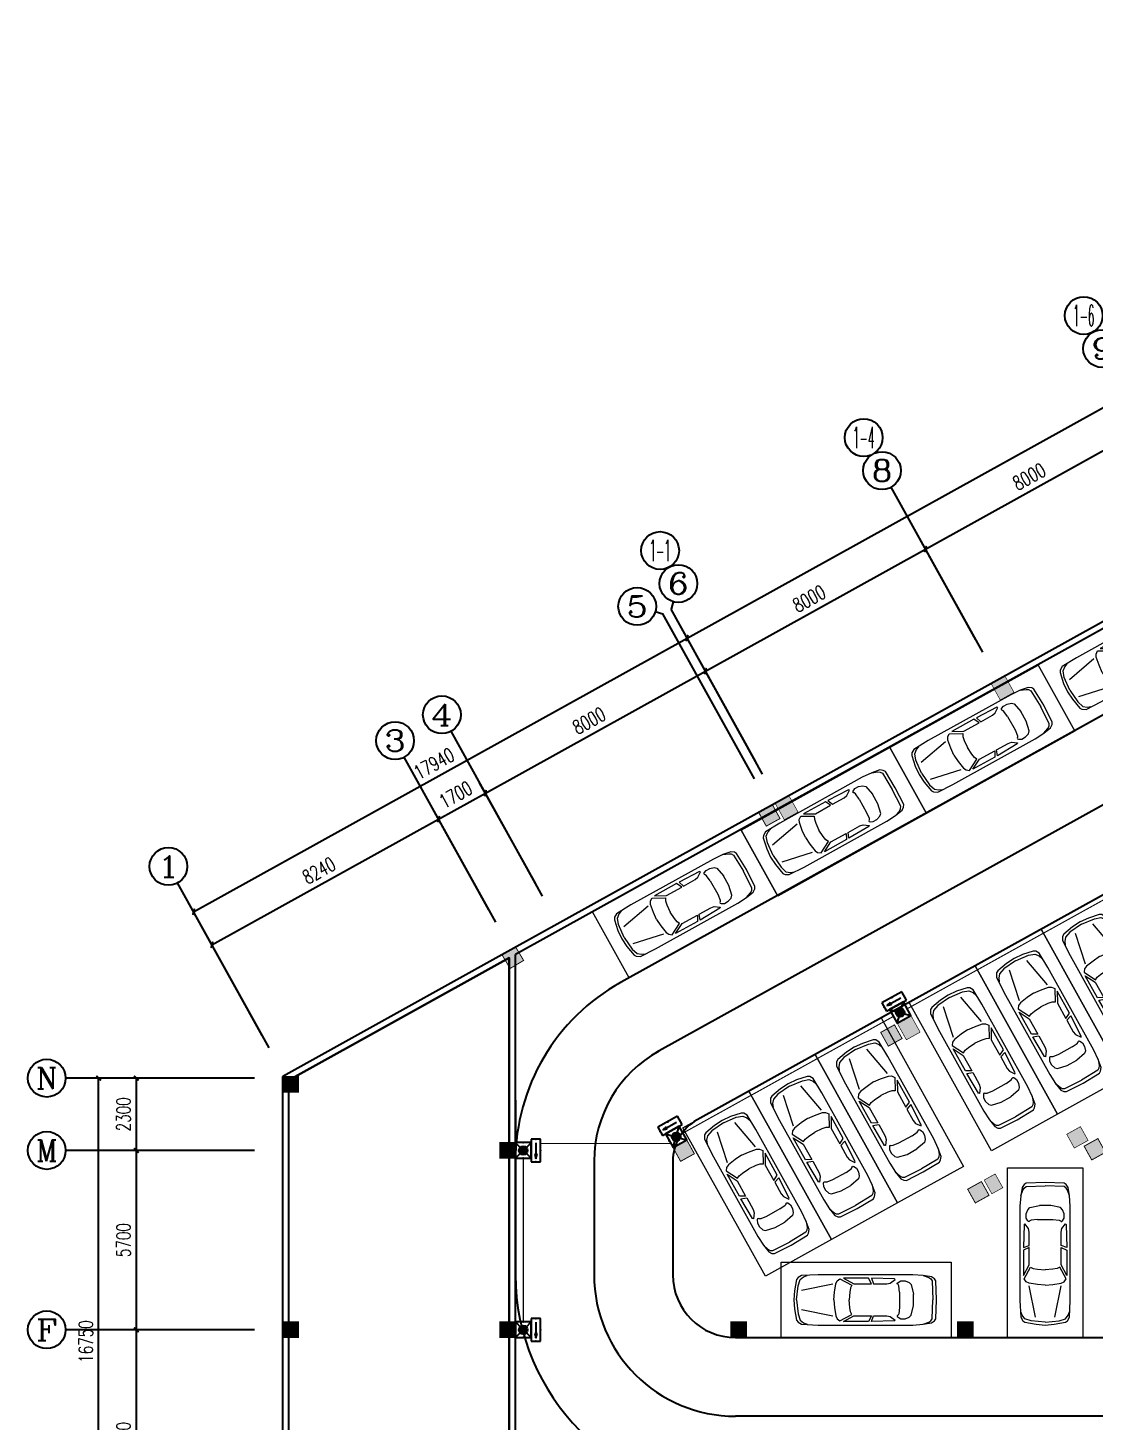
# Model space of a CAD drawing. Extents: x -6243262 to 3079315, y -2914302 to 172723.
# Drawn here: x -2065334 to -2031438, y -992274 to -947974 of the extents above; entities that cross this region are included whole.
import ezdxf
from ezdxf.enums import TextEntityAlignment as Align

# ---------------------------------------------------------------- set-up
doc = ezdxf.new("R2010")
doc.units = 0
doc.header["$LTSCALE"] = 1000
doc.linetypes.add('DASH', pattern=[0.35, 0.25, -0.1])
for name, color, linetype in [('0-柱2', 6, 'Continuous'), ('0-柱网', 2, 'Continuous'), ('AXIS_TEXT', 7, 'Continuous'), ('EQUIP-应急', 3, 'Continuous'), ('WIRE-应急', 1, 'DASH')]:
    doc.layers.add(name, color=color, linetype=linetype)
doc.layers.add('车位', color=252, linetype='Continuous', lineweight=5)
doc.styles.add('_TCH_AXIS', font='COMPLEX', dxfattribs={"bigfont": 'GBCBIG'})
doc.styles.add('_TCH_DIM_T3', font='SIMPLEX', dxfattribs={"width": 0.705882, "bigfont": 'GBCBIG'})
doc.styles.add('_TEL_DIM', font='SIMPLEX', dxfattribs={"width": 0.8, "height": 3.5, "bigfont": 'HZTXT'})
doc.styles.add('COMPLEX', font='COMPLEX')
doc.dimstyles.new('_TCH_ARCH&&150', dxfattribs={"dimtxt": 446.25, "dimasz": 150, "dimexe": 375, "dimexo": 450, "dimgap": 189.375, "dimtad": 1, "dimdec": 0, "dimzin": 0, "dimdsep": 46, "dimtxsty": '_TCH_DIM_T3', "dimblk": 'ARCHTICK', "dimcen": 0.09, "dimclrt": 7, "dimazin": 2, "dimtfac": 1, "dimtdec": 0, "dimtix": 1, "dimtmove": 2, "dimatfit": 3, "dimfxl": 0, "dimtolj": 1, "dimtzin": 0, "dimarcsym": 0})

# ---------------------------------------------------------------- blocks, each defined once
blk = doc.blocks.new('chewei')
at = {"layer": '车位', "color": 0}
for p, q in [((49201, 155026), (49801, 155049)), ((50401, 155026), (49801, 155049)), ((49023, 154737), (49090, 154915)), ((49090, 154915), (49134, 154982)), ((49134, 154982), (49201, 155026)), ((50467, 154982), (50401, 155026)), ((50512, 154915), (50467, 154982)), ((50578, 154737), (50512, 154915)), ((49201, 154160), (49245, 154293)), ((49245, 154293), (49312, 154360)), ((49312, 154360), (49623, 154426)), ((49623, 154426), (49978, 154426)), ((50290, 154360), (49978, 154426)), ((50356, 154293), (50290, 154360)), ((50401, 154160), (50356, 154293)), ((49134, 153826), (49112, 153093)), ((49156, 153849), (49134, 153826)), ((49267, 153693), (49156, 153849)), ((49201, 154026), (49201, 154160)), ((49245, 153938), (49201, 154026)), ((49267, 153915), (49245, 153938)), ((49290, 153915), (49267, 153915)), ((49312, 153938), (49290, 153915)), ((49356, 153960), (49312, 153938)), ((49556, 153982), (49356, 153960)), ((50045, 153982), (49556, 153982)), ((50045, 153982), (50245, 153960)), ((50245, 153960), (50290, 153938)), ((50290, 153938), (50312, 153915)), ((50312, 153915), (50334, 153915)), ((50334, 153915), (50356, 153938)), ((50334, 153693), (50445, 153849)), ((50356, 153938), (50401, 154026)), ((50401, 154026), (50401, 154160)), ((50445, 153849), (50467, 153826)), ((50467, 153826), (50490, 153093)), ((49290, 153582), (49267, 153693)), ((49290, 153160), (49290, 153582)), ((50312, 153582), (50334, 153693)), ((50312, 153160), (50312, 153582)), ((49112, 153093), (49290, 153160)), ((49290, 153093), (49112, 153004)), ((49112, 153004), (49112, 152204)), ((49290, 152538), (49290, 153093)), ((50490, 153093), (50312, 153160)), ((50312, 153093), (50490, 153004)), ((50312, 152538), (50312, 153093)), ((50490, 153004), (50490, 152204)), ((49112, 152204), (49290, 152538)), ((49134, 152093), (49334, 152471)), ((49334, 152471), (49423, 152427)), ((49423, 152427), (49556, 152404)), ((49556, 152404), (49801, 152382)), ((50045, 152404), (49801, 152382)), ((50178, 152427), (50045, 152404)), ((50267, 152471), (50178, 152427)), ((50467, 152093), (50267, 152471)), ((50490, 152204), (50312, 152538)), ((49201, 152004), (49134, 152093)), ((49290, 151960), (49201, 152004)), ((49556, 151916), (49290, 151960)), ((50045, 151916), (50312, 151960)), ((50312, 151960), (50401, 152004)), ((50401, 152004), (50467, 152093)), ((49490, 150871), (49290, 151871)), ((49801, 151893), (49556, 151916)), ((49801, 151893), (50045, 151916)), ((50112, 150871), (50312, 151871)), ((49067, 150938), (49023, 151049)), ((49156, 150827), (49067, 150938)), ((49356, 150760), (49156, 150827)), ((49801, 150716), (49356, 150760)), ((49801, 150716), (50245, 150760)), ((50245, 150760), (50445, 150827)), ((50445, 150827), (50534, 150938)), ((50534, 150938), (50578, 151049))]:
    blk.add_line(p, q, dxfattribs=at)
for points in [[(48601, 150227), (51001, 150227), (51001, 155627), (48601, 155627)], [(50578, 154737), (50601, 154404), (50601, 151404), (50578, 150871), (50512, 150760), (50445, 150716), (50090, 150649), (49801, 150627), (49512, 150649), (49156, 150716), (49090, 150760), (49023, 150871), (49001, 151404), (49001, 154404), (49023, 154737), (49067, 155004), (49134, 155093), (49201, 155137), (49801, 155160), (50401, 155137), (50467, 155093), (50534, 155004)]]:
    blk.add_lwpolyline(points, close=True, dxfattribs=at)
blk = doc.blocks.new('0-柱2')
at = {"layer": '0-柱2'}
h = blk.add_hatch(color=0, dxfattribs=at)
h.dxf.hatch_style = 1
h.paths.add_polyline_path([(15131, 34999), (15568, 35241), (15811, 34804), (15373, 34562)])
h = blk.add_hatch(color=0, dxfattribs=at)
h.dxf.hatch_style = 1
h.paths.add_polyline_path([(6975, 30467), (7405, 30722), (7660, 30292), (7231, 30037)])
h = blk.add_hatch(color=0, dxfattribs=at)
h.dxf.hatch_style = 1
h.paths.add_polyline_path([(19011, 28003), (19448, 28245), (19691, 27808), (19254, 27566)])
h = blk.add_hatch(color=0, dxfattribs=at)
h.dxf.hatch_style = 1
h.paths.add_polyline_path([(0, 26606), (500, 26606), (500, 26106), (0, 26106)])
h = blk.add_hatch(color=0, dxfattribs=at)
h.dxf.hatch_style = 1
h.paths.add_polyline_path([(6900, 24500), (7400, 24500), (7400, 24000), (6900, 24000)])
h = blk.add_hatch(color=0, dxfattribs=at)
h.dxf.hatch_style = 1
h.paths.add_polyline_path([(12409, 24341), (12846, 24583), (13088, 24146), (12651, 23904)])
h = blk.add_hatch(color=0, dxfattribs=at)
h.dxf.hatch_style = 1
h.paths.add_polyline_path([(25477, 24385), (25915, 24628), (26157, 24191), (25720, 23948)])
h = blk.add_hatch(color=0, dxfattribs=at)
h.dxf.hatch_style = 1
h.paths.add_polyline_path([(21776, 23018), (22213, 23261), (22456, 22824), (22018, 22581)])
h = blk.add_hatch(color=0, dxfattribs=at)
h.dxf.hatch_style = 1
h.paths.add_polyline_path([(0, 18800), (500, 18800), (500, 18300), (0, 18300)])
h = blk.add_hatch(color=0, dxfattribs=at)
h.dxf.hatch_style = 1
h.paths.add_polyline_path([(6900, 18800), (7400, 18800), (7400, 18300), (6900, 18300)])
h = blk.add_hatch(color=0, dxfattribs=at)
h.dxf.hatch_style = 1
h.paths.add_polyline_path([(14250, 18800), (14750, 18800), (14750, 18300), (14250, 18300)])
h = blk.add_hatch(color=0, dxfattribs=at)
h.dxf.hatch_style = 1
h.paths.add_polyline_path([(21450, 18800), (21950, 18800), (21950, 18300), (21450, 18300)])
at = {"layer": '0-柱2', "color": 0, "const_width": 30}
for points in [[(15131, 34999), (15568, 35241), (15811, 34804), (15373, 34562)], [(6975, 30467), (7405, 30722), (7660, 30292), (7231, 30037)], [(19011, 28003), (19448, 28245), (19691, 27808), (19254, 27566)], [(0, 26606), (500, 26606), (500, 26106), (0, 26106)], [(6900, 24500), (7400, 24500), (7400, 24000), (6900, 24000)], [(12409, 24341), (12846, 24583), (13088, 24146), (12651, 23904)], [(25477, 24385), (25915, 24628), (26157, 24191), (25720, 23948)], [(21776, 23018), (22213, 23261), (22456, 22824), (22018, 22581)], [(0, 18800), (500, 18800), (500, 18300), (0, 18300)], [(6900, 18800), (7400, 18800), (7400, 18300), (6900, 18300)], [(14250, 18800), (14750, 18800), (14750, 18300), (14250, 18300)], [(21450, 18800), (21950, 18800), (21950, 18300), (21450, 18300)]]:
    blk.add_lwpolyline(points, close=True, dxfattribs=at)
blk = doc.blocks.new('1#柱网')
at = {"layer": '0-柱网'}
for points in [[(494005, 93967), (494005, 93367), (494505, 93367), (494505, 93967)], [(501855, 93967), (501855, 93367), (502355, 93367), (502355, 93967)], [(494005, 85967), (494005, 85367), (494505, 85367), (494505, 85967)], [(494005, 80267), (494005, 79767), (494405, 79767), (494405, 80267)], [(497005, 80267), (497005, 79767), (497505, 79767), (497505, 80267)]]:
    blk.add_hatch(color=0, dxfattribs=at).paths.add_polyline_path(points)
at = {"layer": '0-柱网', "color": 0, "const_width": 20}
for points in [[(494005, 93967), (494005, 93367), (494505, 93367), (494505, 93967), (494005, 93967)], [(501855, 93967), (501855, 93367), (502355, 93367), (502355, 93967), (501855, 93967)], [(494005, 85967), (494005, 85367), (494505, 85367), (494505, 85967), (494005, 85967)], [(494005, 80267), (494005, 79767), (494405, 79767), (494405, 80267), (494005, 80267)], [(497005, 80267), (497005, 79767), (497505, 79767), (497505, 80267), (497005, 80267)]]:
    blk.add_lwpolyline(points, dxfattribs=at)
blk = doc.blocks.new('_AXISO')
at = {"color": 0}
blk.add_circle((0, 0), 0.5, dxfattribs=at)
at = {"layer": 'AXIS_TEXT', "color": 0, "style": 'COMPLEX', "width": 1.041667}
blk.add_attdef('A', text='', height=0.56, dxfattribs=at).set_placement((-0.25, -0.28), (0.25, -0.28), align=Align.FIT)
blk = doc.blocks.new('_ArchTick')
at = {"color": 0, "linetype": 'ByBlock', "const_width": 0.4}
blk.add_lwpolyline([(-0.5, -0.5), (0.5, 0.5)], dxfattribs=at)
blk = doc.blocks.new('*D588')
at = {"layer": '0-柱网', "color": 0, "lineweight": -2, "transparency": 16777216}
for p, q in [((1319124, -1167682), (1314249, -1167682)), ((1314624, -1184432), (1314624, -1167682)), ((1319124, -1184432), (1314249, -1184432))]:
    blk.add_line(p, q, dxfattribs=at)
at = {"layer": 'Defpoints', "color": 0, "transparency": 16777216}
for p in [(1314624, -1167682), (1319574, -1167682), (1319574, -1184432)]:
    blk.add_point(p, dxfattribs=at)
at = {"layer": '0-柱网', "color": 0, "lineweight": -2, "transparency": 16777216, "xscale": 150, "yscale": 150, "zscale": 150}
for p, rotation in [((1314624, -1167682), 90), ((1314624, -1184432), 270)]:
    blk.add_blockref('_ArchTick', p, dxfattribs=dict(at, rotation=rotation))
at = {"layer": '0-柱网', "color": 7, "transparency": 16777216, "insert": (1314212, -1176057), "char_height": 446.2, "attachment_point": 5, "rotation": 90, "style": '_TCH_DIM_T3'}
blk.add_mtext('\\A1;16750', dxfattribs=at)
blk = doc.blocks.new('*D593')
at = {"layer": '0-柱网', "color": 0, "lineweight": -2, "transparency": 16777216}
for p, q in [((1319124, -1175682), (1315449, -1175682)), ((1315824, -1182632), (1315824, -1175682)), ((1319124, -1182632), (1315449, -1182632))]:
    blk.add_line(p, q, dxfattribs=at)
at = {"layer": 'Defpoints', "color": 0, "transparency": 16777216}
for p in [(1315824, -1175682), (1319574, -1175682), (1319574, -1182632)]:
    blk.add_point(p, dxfattribs=at)
at = {"layer": '0-柱网', "color": 0, "lineweight": -2, "transparency": 16777216, "xscale": 150, "yscale": 150, "zscale": 150}
for p, rotation in [((1315824, -1175682), 90), ((1315824, -1182632), 270)]:
    blk.add_blockref('_ArchTick', p, dxfattribs=dict(at, rotation=rotation))
at = {"layer": '0-柱网', "color": 7, "transparency": 16777216, "insert": (1315412, -1179157), "char_height": 446.2, "attachment_point": 5, "rotation": 90, "style": '_TCH_DIM_T3'}
blk.add_mtext('\\A1;6950', dxfattribs=at)
blk = doc.blocks.new('*D594')
at = {"layer": '0-柱网', "color": 0, "lineweight": -2, "transparency": 16777216}
for p, q in [((1319124, -1169982), (1315449, -1169982)), ((1315824, -1175682), (1315824, -1169982)), ((1319124, -1175682), (1315449, -1175682))]:
    blk.add_line(p, q, dxfattribs=at)
at = {"layer": 'Defpoints', "color": 0, "transparency": 16777216}
for p in [(1315824, -1169982), (1319574, -1169982), (1319574, -1175682)]:
    blk.add_point(p, dxfattribs=at)
at = {"layer": '0-柱网', "color": 0, "lineweight": -2, "transparency": 16777216, "xscale": 150, "yscale": 150, "zscale": 150}
for p, rotation in [((1315824, -1169982), 90), ((1315824, -1175682), 270)]:
    blk.add_blockref('_ArchTick', p, dxfattribs=dict(at, rotation=rotation))
at = {"layer": '0-柱网', "color": 7, "transparency": 16777216, "insert": (1315412, -1172832), "char_height": 446.2, "attachment_point": 5, "rotation": 90, "style": '_TCH_DIM_T3'}
blk.add_mtext('\\A1;5700', dxfattribs=at)
blk = doc.blocks.new('*D595')
at = {"layer": '0-柱网', "color": 0, "lineweight": -2, "transparency": 16777216}
for p, q in [((1319124, -1167682), (1315449, -1167682)), ((1315824, -1169982), (1315824, -1167682)), ((1319124, -1169982), (1315449, -1169982))]:
    blk.add_line(p, q, dxfattribs=at)
at = {"layer": 'Defpoints', "color": 0, "transparency": 16777216}
for p in [(1315824, -1167682), (1319574, -1167682), (1319574, -1169982)]:
    blk.add_point(p, dxfattribs=at)
at = {"layer": '0-柱网', "color": 0, "lineweight": -2, "transparency": 16777216, "xscale": 150, "yscale": 150, "zscale": 150}
for p, rotation in [((1315824, -1167682), 90), ((1315824, -1169982), 270)]:
    blk.add_blockref('_ArchTick', p, dxfattribs=dict(at, rotation=rotation))
at = {"layer": '0-柱网', "color": 7, "transparency": 16777216, "insert": (1315412, -1168832), "char_height": 446.2, "attachment_point": 5, "rotation": 90, "style": '_TCH_DIM_T3'}
blk.add_mtext('\\A1;2300', dxfattribs=at)
blk = doc.blocks.new('*D605')
at = {"layer": '0-柱网', "color": 0, "lineweight": -2, "transparency": 16777216}
for p, q in [((1370493, -1138224), (1368129, -1133961)), ((1333331, -1153690), (1368311, -1134288)), ((1335514, -1157625), (1333149, -1153362))]:
    blk.add_line(p, q, dxfattribs=at)
at = {"layer": 'Defpoints', "color": 0, "transparency": 16777216}
for p in [(1368311, -1134288), (1370712, -1138617), (1335732, -1158019)]:
    blk.add_point(p, dxfattribs=at)
at = {"layer": '0-柱网', "color": 0, "lineweight": -2, "transparency": 16777216, "xscale": 150, "yscale": 150, "zscale": 150}
for p, rotation in [((1368311, -1134288), 29.01544279745686), ((1333331, -1153690), 209.0154427974569)]:
    blk.add_blockref('_ArchTick', p, dxfattribs=dict(at, rotation=rotation))
at = {"layer": '0-柱网', "color": 7, "transparency": 16777216, "insert": (1350621, -1143629), "char_height": 446.2, "attachment_point": 5, "rotation": 29.0154, "style": '_TCH_DIM_T3'}
blk.add_mtext('\\A1;40000', dxfattribs=at)
blk = doc.blocks.new('*D606')
at = {"layer": '0-柱网', "color": 0, "lineweight": -2, "transparency": 16777216}
for p, q in [((1335514, -1157625), (1333149, -1153362)), ((1317643, -1162392), (1333331, -1153690)), ((1319825, -1166327), (1317461, -1162064))]:
    blk.add_line(p, q, dxfattribs=at)
at = {"layer": 'Defpoints', "color": 0, "transparency": 16777216}
for p in [(1333331, -1153690), (1335732, -1158019), (1320044, -1166721)]:
    blk.add_point(p, dxfattribs=at)
at = {"layer": '0-柱网', "color": 0, "lineweight": -2, "transparency": 16777216, "xscale": 150, "yscale": 150, "zscale": 150}
for p, rotation in [((1333331, -1153690), 29.01544279745711), ((1317643, -1162392), 209.0154427974571)]:
    blk.add_blockref('_ArchTick', p, dxfattribs=dict(at, rotation=rotation))
at = {"layer": '0-柱网', "color": 7, "transparency": 16777216, "insert": (1325287, -1157680), "char_height": 446.2, "attachment_point": 5, "rotation": 29.0154, "style": '_TCH_DIM_T3'}
blk.add_mtext('\\A1;17940', dxfattribs=at)
blk = doc.blocks.new('*D612')
at = {"layer": '0-柱网', "color": 0, "lineweight": -2, "transparency": 16777216}
for p, q in [((1349506, -1149865), (1347723, -1146651)), ((1340909, -1150859), (1347905, -1146979)), ((1342510, -1153745), (1340727, -1150531))]:
    blk.add_line(p, q, dxfattribs=at)
at = {"layer": 'Defpoints', "color": 0, "transparency": 16777216}
for p in [(1347905, -1146979), (1349724, -1150258), (1342728, -1154139)]:
    blk.add_point(p, dxfattribs=at)
at = {"layer": '0-柱网', "color": 0, "lineweight": -2, "transparency": 16777216, "xscale": 150, "yscale": 150, "zscale": 150}
for p, rotation in [((1347905, -1146979), 29.01544279745719), ((1340909, -1150859), 209.0154427974572)]:
    blk.add_blockref('_ArchTick', p, dxfattribs=dict(at, rotation=rotation))
at = {"layer": '0-柱网', "color": 7, "transparency": 16777216, "insert": (1344207, -1148558), "char_height": 446.2, "attachment_point": 5, "rotation": 29.0154, "style": '_TCH_DIM_T3'}
blk.add_mtext('\\A1;8000', dxfattribs=at)
blk = doc.blocks.new('*D613')
at = {"layer": '0-柱网', "color": 0, "lineweight": -2, "transparency": 16777216}
for p, q in [((1333913, -1154740), (1340909, -1150859)), ((1342510, -1153745), (1340727, -1150531)), ((1335514, -1157625), (1333731, -1154412))]:
    blk.add_line(p, q, dxfattribs=at)
at = {"layer": 'Defpoints', "color": 0, "transparency": 16777216}
for p in [(1340909, -1150859), (1342728, -1154139), (1335732, -1158019)]:
    blk.add_point(p, dxfattribs=at)
at = {"layer": '0-柱网', "color": 0, "lineweight": -2, "transparency": 16777216, "xscale": 150, "yscale": 150, "zscale": 150}
for p, rotation in [((1340909, -1150859), 29.01544279745653), ((1333913, -1154740), 209.0154427974565)]:
    blk.add_blockref('_ArchTick', p, dxfattribs=dict(at, rotation=rotation))
at = {"layer": '0-柱网', "color": 7, "transparency": 16777216, "insert": (1337211, -1152439), "char_height": 446.2, "attachment_point": 5, "rotation": 29.0154, "style": '_TCH_DIM_T3'}
blk.add_mtext('\\A1;8000', dxfattribs=at)
blk = doc.blocks.new('*D614')
at = {"layer": '0-柱网', "color": 0, "lineweight": -2, "transparency": 16777216}
for p, q in [((1335514, -1157625), (1333731, -1154412)), ((1326917, -1158620), (1333913, -1154740)), ((1328518, -1161506), (1326735, -1158292))]:
    blk.add_line(p, q, dxfattribs=at)
at = {"layer": 'Defpoints', "color": 0, "transparency": 16777216}
for p in [(1333913, -1154740), (1335732, -1158019), (1328736, -1161899)]:
    blk.add_point(p, dxfattribs=at)
at = {"layer": '0-柱网', "color": 0, "lineweight": -2, "transparency": 16777216, "xscale": 150, "yscale": 150, "zscale": 150}
for p, rotation in [((1333913, -1154740), 29.01544279745712), ((1326917, -1158620), 209.0154427974571)]:
    blk.add_blockref('_ArchTick', p, dxfattribs=dict(at, rotation=rotation))
at = {"layer": '0-柱网', "color": 7, "transparency": 16777216, "insert": (1330215, -1156319), "char_height": 446.2, "attachment_point": 5, "rotation": 29.0154, "style": '_TCH_DIM_T3'}
blk.add_mtext('\\A1;8000', dxfattribs=at)
blk = doc.blocks.new('*D615')
at = {"layer": '0-柱网', "color": 0, "lineweight": -2, "transparency": 16777216}
for p, q in [((1328518, -1161506), (1326735, -1158292)), ((1325431, -1159445), (1326917, -1158620)), ((1327031, -1162330), (1325249, -1159117))]:
    blk.add_line(p, q, dxfattribs=at)
at = {"layer": 'Defpoints', "color": 0, "transparency": 16777216}
for p in [(1326917, -1158620), (1328736, -1161899), (1327249, -1162724)]:
    blk.add_point(p, dxfattribs=at)
at = {"layer": '0-柱网', "color": 0, "lineweight": -2, "transparency": 16777216, "xscale": 150, "yscale": 150, "zscale": 150}
for p, rotation in [((1326917, -1158620), 29.01544279746464), ((1325431, -1159445), 209.0154427974647)]:
    blk.add_blockref('_ArchTick', p, dxfattribs=dict(at, rotation=rotation))
at = {"layer": '0-柱网', "color": 7, "transparency": 16777216, "insert": (1325974, -1158672), "char_height": 446.2, "attachment_point": 5, "rotation": 29.0154, "style": '_TCH_DIM_T3'}
blk.add_mtext('\\A1;1700', dxfattribs=at)
blk = doc.blocks.new('*D616')
at = {"layer": '0-柱网', "color": 0, "lineweight": -2, "transparency": 16777216}
for p, q in [((1327031, -1162330), (1325249, -1159117)), ((1318225, -1163441), (1325431, -1159445)), ((1319825, -1166327), (1318043, -1163113))]:
    blk.add_line(p, q, dxfattribs=at)
at = {"layer": 'Defpoints', "color": 0, "transparency": 16777216}
for p in [(1325431, -1159445), (1327249, -1162724), (1320044, -1166721)]:
    blk.add_point(p, dxfattribs=at)
at = {"layer": '0-柱网', "color": 0, "lineweight": -2, "transparency": 16777216, "xscale": 150, "yscale": 150, "zscale": 150}
for p, rotation in [((1325431, -1159445), 29.01544279745632), ((1318225, -1163441), 209.0154427974564)]:
    blk.add_blockref('_ArchTick', p, dxfattribs=dict(at, rotation=rotation))
at = {"layer": '0-柱网', "color": 7, "transparency": 16777216, "insert": (1321628, -1161082), "char_height": 446.2, "attachment_point": 5, "rotation": 29.0154, "style": '_TCH_DIM_T3'}
blk.add_mtext('\\A1;8240', dxfattribs=at)
blk = doc.blocks.new('$equip$00002604')
blk.add_hatch(color=256).paths.add_polyline_path([(0.275, 0.5, 1), (-0.274, 0.5, 1)])
for p, q in [((-0.429, 0.929), (-0.194, 0.694)), ((0.194, 0.694), (0.429, 0.929)), ((-0.429, 0.071), (-0.194, 0.306)), ((0.194, 0.306), (0.429, 0.071))]:
    blk.add_line(p, q)
at = {"const_width": 0.04}
blk.add_lwpolyline([(-0.5, 1), (-0.5, 0), (0.5, 0), (0.5, 1), (-0.5, 1), (-0.5, 0)], dxfattribs=at)
blk.add_lwpolyline([(-0.5, 1), (-0.5, 0), (0.5, 0), (0.5, 1)], close=True)
blk.add_circle((0, 0.5), 0.275)
for p in [(0, 1), (-0.5, 0.5), (0, 0), (0.5, 0.5)]:
    blk.add_point(p)
at = {"color": 7, "style": '_TEL_DIM', "flags": 1}
blk.add_attdef('A', text='', height=0.000025, dxfattribs=at).set_placement((0, 0), align=Align.MIDDLE_CENTER)
blk = doc.blocks.new('$equip$00002541')
blk.add_hatch(color=256).paths.add_polyline_path([(-0.24, 0.372), (-0.528, 0.3), (-0.24, 0.228)])
for p, q in [((-0.72, 0.6), (-0.72, 0)), ((0.72, 0.6), (-0.72, 0.6)), ((-0.72, 0), (0.72, 0)), ((-0.24, 0.372), (-0.528, 0.3)), ((-0.528, 0.3), (-0.24, 0.228)), ((-0.24, 0.372), (-0.24, 0.228)), ((0.72, 0), (0.72, 0.6))]:
    blk.add_line(p, q)
at = {"color": 7}
blk.add_line((-0.48, 0.3), (0.48, 0.3), dxfattribs=at)
at = {"const_width": 0.04}
blk.add_lwpolyline([(-0.72, 0.6), (-0.72, 0), (0.72, 0), (0.72, 0.6), (-0.72, 0.6), (-0.72, 0)], dxfattribs=at)
for p in [(-0.72, 0.3), (0, 0.6), (0, 0), (0.72, 0.3)]:
    blk.add_point(p)
at = {"color": 7, "style": '_TEL_DIM', "flags": 1}
blk.add_attdef('A', text='', height=0.00002, dxfattribs=at).set_placement((0, 0), align=Align.MIDDLE_CENTER)
blk = doc.blocks.new('$equip$00002540')
blk.add_hatch(color=256).paths.add_polyline_path([(0.24, 0.372), (0.24, 0.228), (0.528, 0.3)])
for p, q in [((-0.72, 0.6), (-0.72, 0)), ((0.72, 0.6), (-0.72, 0.6)), ((-0.72, 0), (0.72, 0)), ((0.24, 0.372), (0.24, 0.228)), ((0.528, 0.3), (0.24, 0.372)), ((0.24, 0.228), (0.528, 0.3)), ((0.72, 0), (0.72, 0.6))]:
    blk.add_line(p, q)
at = {"color": 7}
blk.add_line((-0.48, 0.3), (0.48, 0.3), dxfattribs=at)
at = {"const_width": 0.04}
blk.add_lwpolyline([(-0.72, 0.6), (-0.72, 0), (0.72, 0), (0.72, 0.6), (-0.72, 0.6), (-0.72, 0)], dxfattribs=at)
for p in [(-0.72, 0.3), (0, 0.6), (0, 0), (0.72, 0.3)]:
    blk.add_point(p)
at = {"color": 7, "style": '_TEL_DIM', "flags": 1}
blk.add_attdef('A', text='', height=0.00002, dxfattribs=at).set_placement((0, 0), align=Align.MIDDLE_CENTER)
blk = doc.blocks.new('345634')
at = {"layer": '0-柱网', "color": 8}
for p, q in [((1371196.6, -1139491.7), (1327725.6, -1163603.4)), ((1371293.6, -1139666.6), (1327874.1, -1163749.7)), ((1342727.9, -1154138.7), (1339817.6, -1148891.7)), ((1358843.5, -1149316.6), (1331138.1, -1164683.8)), ((1359022.6, -1152076.1), (1332350.7, -1166870)), ((1332890.1, -1152533.2), (1332821.7, -1152772.1)), ((1332320.4, -1152849.2), (1332559.4, -1152917.6)), ((1335469.6, -1158164.5), (1332559.4, -1152917.6)), ((1335732, -1158019), (1332821.7, -1152772.1)), ((1360235.2, -1154262.3), (1333646.6, -1169010)), ((1328736.1, -1161899.4), (1325825.8, -1156652.4)), ((1327249.4, -1162724), (1324339.2, -1157477)), ((1320043.6, -1166720.7), (1317133.4, -1161473.8)), ((1327725.6, -1163603.4), (1320474.1, -1167625.5)), ((1327674.1, -1163860.6), (1320674.1, -1167743.3)), ((1327674.1, -1182631.9), (1327674.1, -1163860.6)), ((1327874.1, -1182631.9), (1327874.1, -1163749.7)), ((1319574.1, -1167682.4), (1313574.1, -1167682.4)), ((1320474.1, -1186331.9), (1320474.1, -1167625.5)), ((1320674.1, -1186431.9), (1320674.1, -1167743.3)), ((1319574.1, -1169981.9), (1313574.1, -1169981.9)), ((1327874.1, -1170321.8), (1327874.1, -1173931.9)), ((1330374.1, -1170321.8), (1330374.1, -1173931.9)), ((1332874.1, -1170321.8), (1332874.1, -1173931.9)), ((1319574.1, -1175681.9), (1313574.1, -1175681.9)), ((1334874.1, -1175931.9), (1347962.5, -1175931.9)), ((1380073.5, -1178431.9), (1334874.1, -1178431.9))]:
    blk.add_line(p, q, dxfattribs=at)
blk.add_lwpolyline([(1321674.1, -1193831.9), (1320674.1, -1193831.9), (1320674.1, -1167743.3), (1327674.1, -1163860.6), (1327674.1, -1182231.9), (1327374.1, -1182231.9), (1327374.1, -1186331.9), (1321674.1, -1186331.9)], close=True, dxfattribs=at)
blk.add_lwpolyline([(1327874.1, -1168384.8), (1327874.1, -1174855)], dxfattribs=at)
for centre in [(1345940.4, -1143437.3), (1338944.5, -1147317.6), (1332473.3, -1150907)]:
    blk.add_circle(centre, 600, dxfattribs=at)
for centre, radius, start, end in [((1334374.1, -1170321.8), 6500, 119.01544, 180), ((1334374.1, -1170321.8), 4000, 119.01544, 180), ((1334374.1, -1170321.8), 1500, 119.01544, 180), ((1334874.1, -1173931.9), 7000, 180, 270), ((1334874.1, -1173931.9), 4500, 180, 270), ((1334874.1, -1173931.9), 2000, 180, 270)]:
    blk.add_arc(centre, radius, start, end, dxfattribs=at)
at = {"layer": '0-柱网', "color": 8, "rotation": 29.01544279361993}
blk.add_blockref('1#柱网', (949705.9, -1480730.1), dxfattribs=at)
at = {"layer": '0-柱网', "color": 8}
ref = blk.add_blockref('_AXISO', (1346522.5, -1144486.7), dxfattribs=dict(at, xscale=1200, yscale=1200, zscale=1200))
ref.add_attrib('A', '9', dxfattribs={"layer": 'AXIS_TEXT', "color": 8, "height": 678.8, "style": '_TCH_AXIS', "width": 1.5}).set_placement((1346183.1, -1144826.1), (1346861.9, -1144826.1), align=Align.FIT)
ref = blk.add_blockref('_AXISO', (1339526.6, -1148367), dxfattribs=dict(at, xscale=1200, yscale=1200, zscale=1200))
ref.add_attrib('A', '8', dxfattribs={"layer": 'AXIS_TEXT', "color": 8, "height": 678.8, "style": '_TCH_AXIS', "width": 1.5}).set_placement((1339187.2, -1148706.4), (1339866, -1148706.4), align=Align.FIT)
ref = blk.add_blockref('_AXISO', (1333055.4, -1151956.4), dxfattribs=dict(at, xscale=1200, yscale=1200, zscale=1200))
ref.add_attrib('A', '6', dxfattribs={"layer": 'AXIS_TEXT', "color": 8, "height": 678.8, "style": '_TCH_AXIS', "width": 1.5}).set_placement((1332716, -1152295.8), (1333394.8, -1152295.8), align=Align.FIT)
blk.add_blockref('0-柱2', (1320474.1, -1194231.9), dxfattribs=at)
ref = blk.add_blockref('_AXISO', (1331743.6, -1152683.9), dxfattribs=dict(at, xscale=1200, yscale=1200, zscale=1200))
ref.add_attrib('A', '5', dxfattribs={"layer": 'AXIS_TEXT', "color": 8, "height": 678.8, "style": '_TCH_AXIS', "width": 1.5}).set_placement((1331404.2, -1153023.3), (1332083, -1153023.3), align=Align.FIT)
at = {"layer": '0-柱网', "color": 8, "xscale": -1}
for p, rotation in [((1237964.8, -1272108.1), 299.0697133545411), ((1233250.1, -1274740.7), 299.0697133545411), ((1228530.3, -1277364.4), 299.0697133545411), ((1223798.1, -1279965.8), 299.0697133545411), ((1229214.3, -1055146.5), 209.0154427941068), ((1227115.5, -1056310.6), 209.0154427941068), ((1225016.8, -1057474.7), 209.0154427941068), ((1222029, -1059131.9), 209.0154427941068), ((1219930.2, -1060296), 209.0154427941068), ((1217831.5, -1061460.1), 209.0154427941068), ((1394513.4, -1326158.6), 359.9999999997307), ((1186097.6, -1224532.6), 269.9999999997307)]:
    blk.add_blockref('chewei', p, dxfattribs=dict(at, rotation=rotation))
at = {"layer": '0-柱网', "color": 8}
ref = blk.add_blockref('_AXISO', (1325534.8, -1156127.7), dxfattribs=dict(at, xscale=1200, yscale=1200, zscale=1200))
ref.add_attrib('A', '4', dxfattribs={"layer": 'AXIS_TEXT', "color": 8, "height": 678.8, "style": '_TCH_AXIS', "width": 1.3125}).set_placement((1325195.3, -1156467.2), (1325874.2, -1156467.2), align=Align.FIT)
ref = blk.add_blockref('_AXISO', (1324048.1, -1156952.3), dxfattribs=dict(at, xscale=1200, yscale=1200, zscale=1200))
ref.add_attrib('A', '3', dxfattribs={"layer": 'AXIS_TEXT', "color": 8, "height": 678.8, "style": '_TCH_AXIS', "width": 1.5}).set_placement((1323708.7, -1157291.7), (1324387.5, -1157291.7), align=Align.FIT)
ref = blk.add_blockref('_AXISO', (1316842.3, -1160949.1), dxfattribs=dict(at, xscale=1200, yscale=1200, zscale=1200))
ref.add_attrib('A', '1', dxfattribs={"layer": 'AXIS_TEXT', "color": 8, "height": 678.8, "style": '_TCH_AXIS', "width": 2.333333}).set_placement((1316502.9, -1161288.5), (1317181.7, -1161288.5), align=Align.FIT)
ref = blk.add_blockref('_AXISO', (1312974.1, -1167682.4), dxfattribs=dict(at, xscale=1200, yscale=1200, zscale=1200))
ref.add_attrib('A', 'N', dxfattribs={"layer": 'AXIS_TEXT', "color": 8, "height": 678.8, "style": '_TCH_AXIS', "width": 1.105263}).set_placement((1312634.7, -1168021.8), (1313313.5, -1168021.8), align=Align.FIT)
ref = blk.add_blockref('_AXISO', (1312974.1, -1169981.9), dxfattribs=dict(at, xscale=1200, yscale=1200, zscale=1200))
ref.add_attrib('A', 'M', dxfattribs={"layer": 'AXIS_TEXT', "color": 8, "height": 678.8, "style": '_TCH_AXIS'}).set_placement((1312634.7, -1170321.3), (1313313.5, -1170321.3), align=Align.FIT)
ref = blk.add_blockref('_AXISO', (1312974.1, -1175681.9), dxfattribs=dict(at, xscale=1200, yscale=1200, zscale=1200))
ref.add_attrib('A', 'F', dxfattribs={"layer": 'AXIS_TEXT', "color": 8, "height": 678.8, "style": '_TCH_AXIS', "width": 1.3125}).set_placement((1312634.7, -1176021.3), (1313313.5, -1176021.3), align=Align.FIT)
at = {"layer": '0-柱网', "color": 7, "style": '_TCH_AXIS'}
for s, width, p, p2 in [('1-6', 0.381818, (1345601, -1143776.7), (1346279.9, -1143776.7)), ('1-4', 0.368421, (1338605.1, -1147657), (1339283.9, -1147657)), ('1-1', 0.42, (1332133.9, -1151246.4), (1332812.7, -1151246.4))]:
    blk.add_text(s, height=678.82, dxfattribs=dict(at, width=width)).set_placement(p, p2, align=Align.FIT)
at = {"layer": '0-柱网', "color": 8}
for p1, p2, distance, picture, middle in [((1335732, -1158019), (1370711.5, -1138617.2), 4950, '*D605', (1350620.7, -1143628.7)), ((1342727.9, -1154138.7), (1349723.8, -1150258.3), 3750, '*D612', (1344206.8, -1148558.4)), ((1335732, -1158019), (1342727.9, -1154138.7), 3750, '*D613', (1337210.9, -1152438.8)), ((1320043.6, -1166720.7), (1335732, -1158019), 4950, '*D606', (1325286.7, -1157680.4)), ((1328736.1, -1161899.4), (1335732, -1158019), 3750, '*D614', (1330215, -1156319.1)), ((1327249.4, -1162724), (1328736.1, -1161899.4), 3750, '*D615', (1325973.7, -1158671.6)), ((1320043.6, -1166720.7), (1327249.4, -1162724), 3750, '*D616', (1321627.5, -1161082.3)), ((1319574.1263, -1184431.869), (1319574.1263, -1167682.3643), 4950, '*D588', (1314211.6263, -1176057.1166)), ((1319574.1263, -1169981.869), (1319574.1263, -1167682.3643), 3750, '*D595', (1315411.6263, -1168832.1166)), ((1319574.1, -1175681.9), (1319574.1, -1169981.9), 3750, '*D594', (1315411.6, -1172831.9)), ((1319574.1, -1182631.9), (1319574.1, -1175681.9), 3750, '*D593', (1315411.6, -1179156.9))]:
    dim = blk.add_aligned_dim(p1=p1, p2=p2, distance=distance, dimstyle='_TCH_ARCH&&150', dxfattribs=at)
    dim.commit()
    dim.dimension.update_dxf_attribs({"geometry": picture, "text_midpoint": middle})

msp = doc.modelspace()

# ---------------------------------------------------------------- linework, layer by layer
at = {"layer": 'WIRE-应急', "linetype": 'DASH', "const_width": 35}
for points in [[(-2037381.7, -979162.7), (-2030954.2, -975597.6)], [(-2044508.8, -983115.8), (-2037819, -979405.2)], [(-2049033.5, -983446.4), (-2044897.2, -983446.4)], [(-2049583.5, -989117.8), (-2049583.5, -983917.8)]]:
    msp.add_lwpolyline(points, dxfattribs=at)

# ---------------------------------------------------------------- block references
msp.add_blockref('345634', (-3377707.6, 186314.1))
at = {"layer": 'EQUIP-应急', "xscale": 500, "yscale": 500, "zscale": 500}
for name, p, rotation in [('$equip$00002541', (-2037721.6, -979065.3), 29.01544279351948), ('$equip$00002604', (-2037479.1, -979502.6), 29.01544279362688), ('$equip$00002541', (-2044848.7, -983018.5), 29.01544279351948), ('$equip$00002604', (-2044606.2, -983455.7), 29.01544279362688), ('$equip$00002604', (-2049833.5, -983667.8), 270), ('$equip$00002540', (-2049333.5, -983667.8), 270), ('$equip$00002604', (-2049833.5, -989367.8), 270), ('$equip$00002540', (-2049333.5, -989367.8), 270)]:
    msp.add_blockref(name, p, dxfattribs=dict(at, rotation=rotation))

doc.saveas('drawing.dxf')
